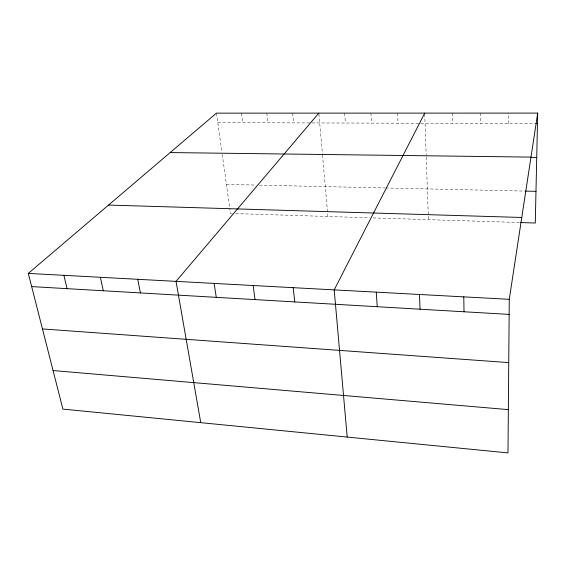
<?xml version="1.0" encoding="UTF-8"?>
<svg xmlns="http://www.w3.org/2000/svg" width="566" height="566" viewBox="0 0 566 566"><rect width="100%" height="100%" fill="white"/><g stroke="black" fill="none" stroke-linecap="round" stroke-linejoin="round"><path stroke-width="0.42" stroke-dasharray="2.83 2.12" d="M508.671 123.508L508.749 113.108M217.797 122.659L310.989 122.928M311.859 122.935L419.838 123.246M420.708 123.254L534.849 123.586M226.428 184.403L255.832 185.061M259.341 185.139L384.965 187.954M385.821 187.976L524.689 191.082M232.244 213.474L230.482 213.424L229.768 208.338M235.774 213.587L369.683 217.811M373.121 217.917L520.295 222.551M216.467 113.136L221.879 151.858M222.24 154.426L229.655 207.496M241.449 113.136L242.673 122.73M266.827 113.129L267.93 122.808M292.615 113.129L293.605 122.879M318.891 113.943L322.422 153.952M322.493 154.836L327.933 216.495M344.659 113.122L345.401 123.034M370.914 113.122L371.537 123.105M397.594 113.115L398.082 123.183M424.733 113.964L426.177 155.289M426.24 157.015L428.427 219.658M452.262 113.115L452.475 123.346M480.272 113.108L480.343 123.423"/><path stroke-width="0.85" d="M537.7 113.101L509.273 299.315L507.978 452.899L62.897 409.098L28.3 273.406L216.467 113.136L537.7 113.101L535.287 223.025L520.295 222.551M424.705 113.115L334.202 289.884L347.206 437.079M318.814 113.122L176.04 281.366L200.746 422.668M535.726 123.586L537.467 123.593M170.182 152.565L530.986 157.1M530.724 157.475L536.724 157.546M525.552 191.103L535.981 191.336M108.545 205.062L521.767 217.471M28.3 273.406L509.273 299.315M31.661 286.594L509.145 314.399M42.457 328.938L508.742 362.608M53.062 370.546L508.346 409.628M63.908 275.324L67.05 288.653M100.38 277.29L103.288 290.768M137.743 279.3L140.41 292.926M214.132 283.417L216.276 297.348M253.165 285.519L255.033 299.598M293.174 287.677L294.759 301.911M376.284 292.148L377.232 306.715M419.463 294.476L420.071 309.213M463.773 296.86L464.021 311.774"/></g></svg>
